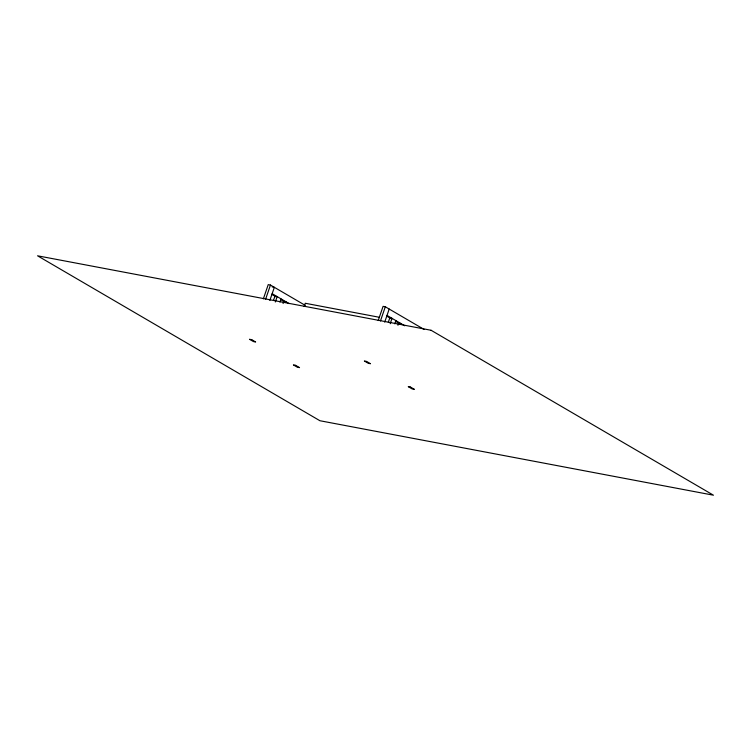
<?xml version="1.0" encoding="UTF-8"?>
<svg xmlns="http://www.w3.org/2000/svg" width="751" height="751" viewBox="0 0 751 751"><rect width="100%" height="100%" fill="white"/><g stroke="black" fill="none" stroke-linecap="round" stroke-linejoin="round"><path stroke-width="1.13" d="M263.366 298.832L268.229 284.62L270.454 285.042L305.347 305.422M265.591 299.255L270.454 285.042M269.853 300.428L274.35 287.314L272.125 286.891M273.467 300.494L274.941 296.185L277.166 296.607L275.317 301.996M279.945 302.109L281.052 298.879M283.089 303.535L283.831 301.376L286.056 301.799M304.164 306.455L305.253 303.263L379.339 317.279M378.213 320.564L383.085 306.352L385.31 306.774L424.202 329.492M380.438 320.987L385.31 306.774M384.7 322.16L389.196 309.046M388.314 322.226L389.788 317.917L392.013 318.34L390.173 323.728M394.791 323.841L395.899 320.611M397.946 325.267L398.678 323.108L400.903 323.531M387.009 315.42L404.789 325.803M386.793 316.171L391.787 319.091M395.786 321.428L400.79 324.348M272.162 293.688L289.163 303.62M271.937 294.439L275.936 296.776M280.94 299.696L285.774 302.512M431.065 330.262L37.55 255.8L319.935 420.738L713.45 495.2L431.065 330.262M251.745 339.705L249.52 339.283L253.406 341.555L255.631 341.977L251.745 339.705M366.591 361.438L364.366 361.015L368.253 363.287L370.478 363.709L366.591 361.438M295.631 365.343L293.416 364.92L297.302 367.192L299.527 367.615L295.631 365.343M410.487 387.075L408.262 386.652L412.149 388.924L414.374 389.347L410.487 387.075"/></g></svg>
